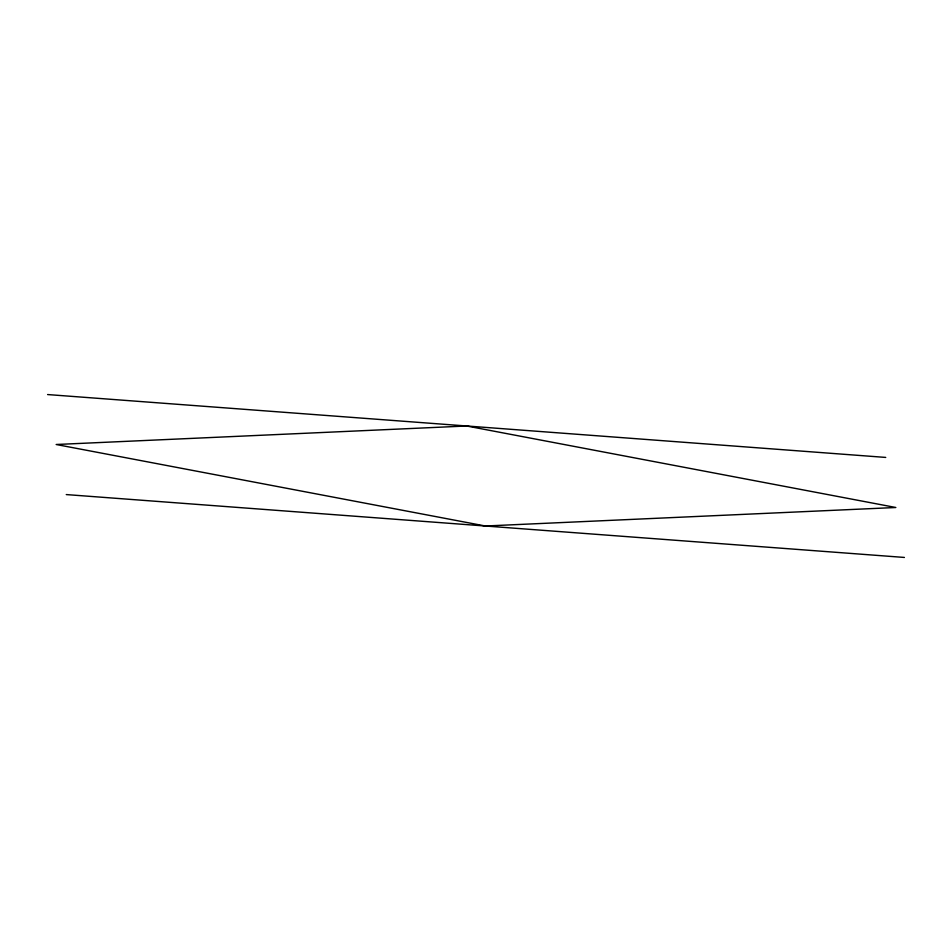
<?xml version="1.0" encoding="UTF-8"?>
<svg xmlns="http://www.w3.org/2000/svg" width="952" height="952" viewBox="0 0 952 952"><rect width="100%" height="100%" fill="white"/><g stroke="black" fill="none" stroke-linecap="round" stroke-linejoin="round"><path stroke-width="1.43" d="M47.6 394.556L885.729 457.424M66.271 494.576L904.4 557.444M466.658 425.996L56.168 444.501L485.341 526.004L895.832 507.499L466.658 425.996"/></g></svg>
